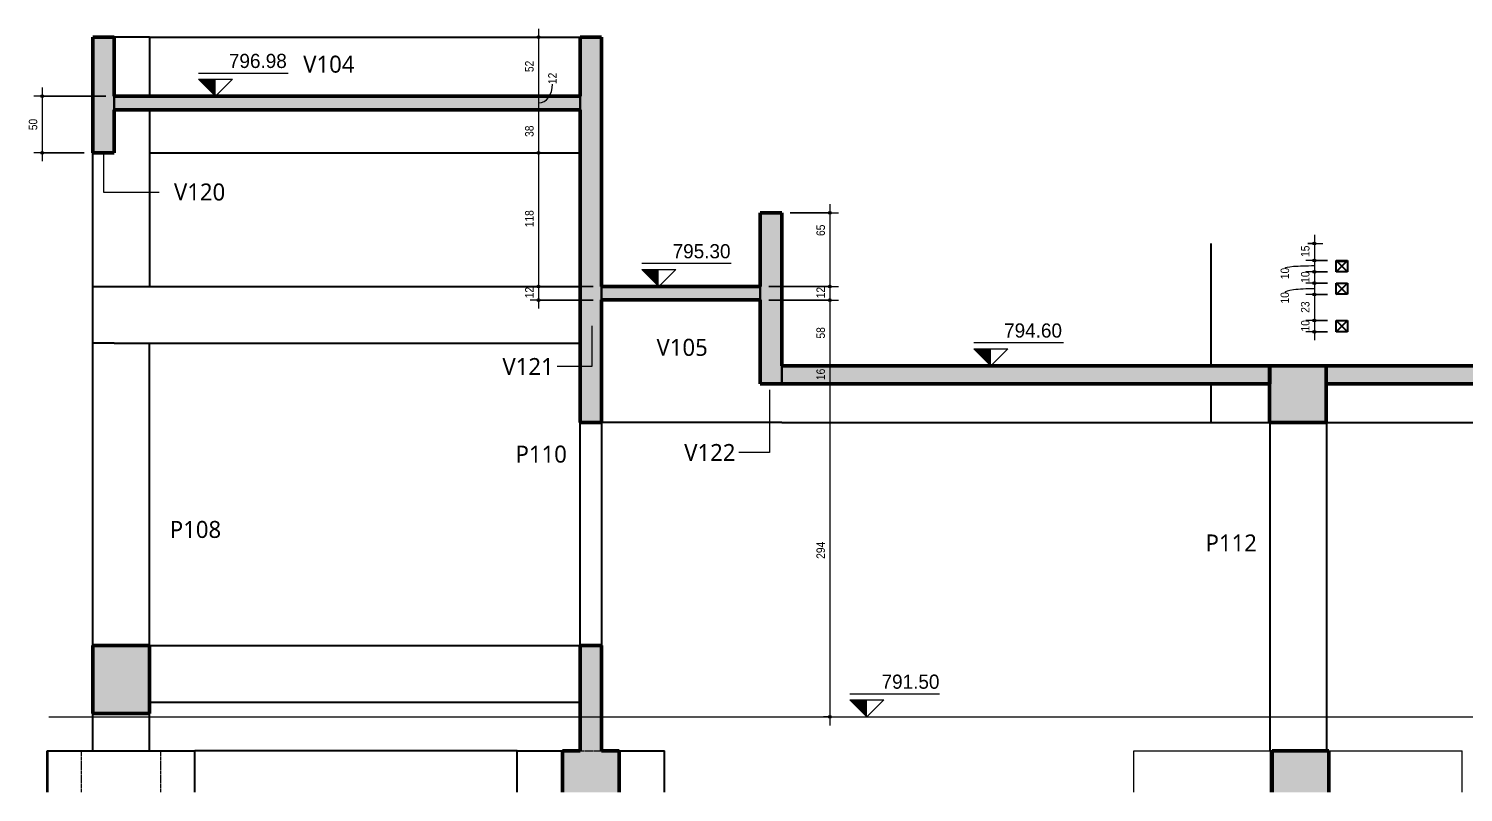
# Model space of a CAD drawing. Extents: x -2131 to 52870, y -3196 to 88043.
# Drawn here: x 8569 to 9836, y 79083 to 79758 of the extents above; entities that cross this region are included whole.
import ezdxf

# ---------------------------------------------------------------- set-up
doc = ezdxf.new("R2010")
doc.units = 0
doc.linetypes.add('Hidden', pattern=[0.714375, 0.47625, -0.238125])
doc.linetypes.add('Traço', pattern=[0.635, 0.3175, -0.3175])
for name, color, linetype, lineweight in [('A-ANNO-DIMS', 7, 'Continuous', 9), ('A-ANNO-DIMS-50', 7, 'Continuous', 9), ('A-DETL-THIN', 7, 'Continuous', 25), ('A-FLOR', 7, 'Continuous', 25), ('A-GENM', 7, 'Continuous', 25), ('G-ANNO-DIMS', 7, 'Continuous', 9), ('S-BEAM', 7, 'Continuous', 25), ('S-BEAM-IDEN', 7, 'Continuous', 9), ('S-COLS', 7, 'Continuous', 25), ('S-COLS-IDEN', 7, 'Continuous', 9), ('S-FNDN', 7, 'Continuous', 25), ('S-FNDN-HDLN', 7, 'Traço', 18)]:
    doc.layers.add(name, color=color, linetype=linetype, lineweight=lineweight)
doc.layers.add('A-DETL', color=7, linetype='Continuous', lineweight=18, true_color=0x00a600)
doc.styles.add('Fira Sans', font='', dxfattribs={"width": 0.9, "height": 7.5})
doc.styles.add('Fira Sans_1', font='', dxfattribs={"height": 12.5})
doc.styles.add('Gadugi', font='gadugi.ttf', dxfattribs={"height": 15})
doc.styles.get('Fira Sans').set_extended_font_data('Fira Sans')
doc.styles.get('Fira Sans_1').set_extended_font_data('Fira Sans')
doc.dimstyles.new('PED_1_5mm_ESQ', dxfattribs={"dimscale": 30.48, "dimtxt": 10.229846, "dimasz": 0.328084, "dimexe": 0.246063, "dimexo": 0.246063, "dimgap": 0.049213, "dimtad": 1, "dimdec": 1, "dimrnd": 0.5, "dimdsep": 46, "dimtxsty": 'Fira Sans', "dimblk1": 'DOTSMALL', "dimblk2": 'DOTSMALL', "dimsah": 1, "dimcen": 0.09, "dimdle": 0.246063, "dimazin": 0, "dimtfac": 1, "dimtdec": 4, "dimtix": 1, "dimtmove": 1, "dimatfit": 3, "dimfxl": 1, "dimtvp": 1, "dimtolj": 1, "dimtzin": 0, "dimarcsym": 2})
doc.dimstyles.new('PED_1_5mm_ESQ_1', dxfattribs={"dimscale": 30.48, "dimtxt": 10.229846, "dimasz": 0.328084, "dimexe": 0.246063, "dimexo": 0.246063, "dimgap": 0.049213, "dimtad": 1, "dimdec": 1, "dimrnd": 0.5, "dimdsep": 46, "dimtxsty": 'Fira Sans', "dimblk1": 'DOTSMALL', "dimblk2": 'DOTSMALL', "dimsah": 1, "dimcen": 0.09, "dimdle": 0.246063, "dimazin": 0, "dimtfac": 1, "dimtdec": 4, "dimtix": 1, "dimtmove": 0, "dimatfit": 3, "dimfxl": 1, "dimtvp": 1, "dimtolj": 1, "dimtzin": 0, "dimarcsym": 2})
doc.dimstyles.new('PED_1_5mm_ESQ_2', dxfattribs={"dimscale": 30.48, "dimtxt": 10.229846, "dimasz": 0.328084, "dimexe": 0.246063, "dimexo": 0.246063, "dimgap": 0.049213, "dimtad": 1, "dimdec": 1, "dimrnd": 0.5, "dimdsep": 46, "dimtxsty": 'Fira Sans', "dimblk1": 'DOTSMALL', "dimblk2": 'DOTSMALL', "dimsah": 1, "dimcen": 0.09, "dimdle": 0.246063, "dimazin": 0, "dimtfac": 1, "dimtdec": 4, "dimtix": 1, "dimtmove": 2, "dimatfit": 3, "dimfxl": 1, "dimtvp": 1, "dimtolj": 1, "dimtzin": 0, "dimarcsym": 2})

# ---------------------------------------------------------------- blocks, each defined once
blk = doc.blocks.new('PED_FURO_RETANGULAR_R04_2020 - 10x10x78-3484638-CT C 001 - CORTE C-C')
at = {"layer": 'A-GENM'}
for p, q in [((-2733.3, 79490), (-2723.3, 79500)), ((-2723.3, 79490), (-2733.3, 79500))]:
    blk.add_line(p, q, dxfattribs=at)
blk = doc.blocks.new('PED_FURO_RETANGULAR_R04_2020 - 10x10x45-3683140-CT C 001 - CORTE C-C')
at = {"layer": 'A-GENM'}
for p, q in [((-3024.7, 79523), (-3034.7, 79533)), ((-3034.7, 79523), (-3024.7, 79533))]:
    blk.add_line(p, q, dxfattribs=at)
blk = doc.blocks.new('PED_FURO_RETANGULAR_R04_2020 - 10x10x325-3487910-CT C 001 - CORTE C-C')
at = {"layer": 'A-GENM'}
for p, q in [((-3024.7, 79543), (-3034.7, 79553)), ((-3034.7, 79543), (-3024.7, 79553))]:
    blk.add_line(p, q, dxfattribs=at)
blk = doc.blocks.new('Elevações de ponto - SIMBOLO DE NÍVEL-CORTE-2219088-CT C 001 - CORTE C-C')
at = {"layer": 'G-ANNO-DIMS'}
blk.add_hatch(color=256, dxfattribs=at).paths.add_polyline_path([(-4024.2, 79713), (-4024.2, 79698), (-4039.2, 79713)], flags=0)
for p, q in [((-3960.1, 79718.1), (-4039.2, 79718.1)), ((-4024.2, 79698), (-4039.2, 79713)), ((-4039.2, 79713), (-4009.2, 79713)), ((-4009.2, 79713), (-4024.2, 79698))]:
    blk.add_line(p, q, dxfattribs=at)
blk = doc.blocks.new('DIMBLOCK22-CT C 001 - CORTE C-C')
at = {"layer": 'A-ANNO-DIMS-50', "transparency": 16777216}
h = blk.add_hatch(color=256, dxfattribs=at)
edge = h.paths.add_edge_path(flags=0)
edge.add_arc((8581.2, 79698), 1.25, 0, 360)
h = blk.add_hatch(color=256, dxfattribs=at)
edge = h.paths.add_edge_path(flags=0)
edge.add_arc((8581.2, 79648), 1.25, 0, 360)
for p, q in [((8581.2, 79705.5), (8581.2, 79640.5)), ((8637.3, 79698), (8573.7, 79698)), ((8581.2, 79698), (8637.3, 79698)), ((8618.3, 79648), (8573.7, 79648)), ((8581.2, 79648), (8618.3, 79648))]:
    blk.add_line(p, q, dxfattribs=at)
for centre in [(8581.2, 79698), (8581.2, 79648)]:
    blk.add_circle(centre, 1.25, dxfattribs=at)
at = {"layer": 'A-ANNO-DIMS-50', "color": 0, "transparency": 16777216, "insert": (8569.3, 79667.9), "char_height": 7.5, "width": 12.276, "attachment_point": 1, "rotation": 90, "line_spacing_factor": 1.049215, "style": 'Fira Sans'}
blk.add_mtext('50', dxfattribs=at)
blk = doc.blocks.new('_DotSmall')
at = {"color": 0, "linetype": 'ByBlock', "const_width": 0.5}
blk.add_lwpolyline([(-0.0625, 0, 1), (0.0625, 0, 1)], format="xyb", close=True, dxfattribs=at)
blk = doc.blocks.new('DIMBLOCK23-CT C 001 - CORTE C-C')
at = {"layer": 'A-ANNO-DIMS-50', "transparency": 16777216}
h = blk.add_hatch(color=256, dxfattribs=at)
edge = h.paths.add_edge_path(flags=0)
edge.add_arc((9019.5, 79750), 1.25, 0, 360)
h = blk.add_hatch(color=256, dxfattribs=at)
edge = h.paths.add_edge_path(flags=0)
edge.add_arc((9019.5, 79698), 1.25, 0, 360)
for p, q in [((9019.5, 79757.5), (9019.5, 79698)), ((9013.7, 79750), (9027, 79750)), ((9019.5, 79750), (9013.7, 79750)), ((9013.7, 79698), (9027, 79698)), ((9019.5, 79698), (9013.7, 79698))]:
    blk.add_line(p, q, dxfattribs=at)
for centre in [(9019.5, 79750), (9019.5, 79698)]:
    blk.add_circle(centre, 1.25, dxfattribs=at)
at = {"layer": 'A-ANNO-DIMS-50', "color": 0, "transparency": 16777216, "insert": (9007.6, 79719.2), "char_height": 7.5, "width": 11.489, "attachment_point": 1, "rotation": 90, "line_spacing_factor": 1.049215, "style": 'Fira Sans'}
blk.add_mtext('52', dxfattribs=at)
blk = doc.blocks.new('DIMBLOCK24-CT C 001 - CORTE C-C')
at = {"layer": 'A-ANNO-DIMS-50', "transparency": 16777216}
h = blk.add_hatch(color=256, dxfattribs=at)
edge = h.paths.add_edge_path(flags=0)
edge.add_arc((9019.5, 79698), 1.25, 0, 360)
h = blk.add_hatch(color=256, dxfattribs=at)
edge = h.paths.add_edge_path(flags=0)
edge.add_arc((9019.5, 79686), 1.25, 0, 360)
for p, q in [((9013.7, 79698), (9027, 79698)), ((9019.5, 79698), (9013.7, 79698)), ((9019.5, 79698), (9019.5, 79686)), ((9013.7, 79686), (9027, 79686)), ((9019.5, 79686), (9013.7, 79686))]:
    blk.add_line(p, q, dxfattribs=at)
for centre in [(9019.5, 79698), (9019.5, 79686)]:
    blk.add_circle(centre, 1.25, dxfattribs=at)
blk.add_ellipse((9019.5, 79708.6), major_axis=(0, 16.6), ratio=0.748063, start_param=3.141593, end_param=4.712389, dxfattribs=at)
at = {"layer": 'A-ANNO-DIMS-50', "color": 0, "transparency": 16777216, "insert": (9028, 79708.6), "char_height": 7.5, "width": 10.702, "attachment_point": 1, "rotation": 90, "line_spacing_factor": 1.049215, "style": 'Fira Sans'}
blk.add_mtext('12', dxfattribs=at)
blk = doc.blocks.new('DIMBLOCK25-CT C 001 - CORTE C-C')
at = {"layer": 'A-ANNO-DIMS-50', "transparency": 16777216}
h = blk.add_hatch(color=256, dxfattribs=at)
edge = h.paths.add_edge_path(flags=0)
edge.add_arc((9019.5, 79686), 1.25, 0, 360)
h = blk.add_hatch(color=256, dxfattribs=at)
edge = h.paths.add_edge_path(flags=0)
edge.add_arc((9019.5, 79648), 1.25, 0, 360)
for p, q in [((9013.7, 79686), (9027, 79686)), ((9019.5, 79686), (9013.7, 79686)), ((9019.5, 79686), (9019.5, 79648)), ((9013.7, 79648), (9027, 79648)), ((9019.5, 79648), (9013.7, 79648))]:
    blk.add_line(p, q, dxfattribs=at)
for centre in [(9019.5, 79686), (9019.5, 79648)]:
    blk.add_circle(centre, 1.25, dxfattribs=at)
at = {"layer": 'A-ANNO-DIMS-50', "color": 0, "transparency": 16777216, "insert": (9007.6, 79662), "char_height": 7.5, "width": 12.118, "attachment_point": 1, "rotation": 90, "line_spacing_factor": 1.049215, "style": 'Fira Sans'}
blk.add_mtext('38', dxfattribs=at)
blk = doc.blocks.new('DIMBLOCK26-CT C 001 - CORTE C-C')
at = {"layer": 'A-ANNO-DIMS-50', "transparency": 16777216}
h = blk.add_hatch(color=256, dxfattribs=at)
edge = h.paths.add_edge_path(flags=0)
edge.add_arc((9019.5, 79648), 1.25, 0, 360)
h = blk.add_hatch(color=256, dxfattribs=at)
edge = h.paths.add_edge_path(flags=0)
edge.add_arc((9019.5, 79530), 1.25, 0, 360)
for p, q in [((9013.7, 79648), (9027, 79648)), ((9019.5, 79648), (9013.7, 79648)), ((9019.5, 79648), (9019.5, 79530)), ((9067.6, 79530), (9012, 79530)), ((9019.5, 79530), (9067.6, 79530))]:
    blk.add_line(p, q, dxfattribs=at)
for centre in [(9019.5, 79648), (9019.5, 79530)]:
    blk.add_circle(centre, 1.25, dxfattribs=at)
at = {"layer": 'A-ANNO-DIMS-50', "color": 0, "transparency": 16777216, "insert": (9007.6, 79582.2), "char_height": 7.5, "width": 16.368, "attachment_point": 1, "rotation": 90, "line_spacing_factor": 1.049215, "style": 'Fira Sans'}
blk.add_mtext('118', dxfattribs=at)
blk = doc.blocks.new('DIMBLOCK27-CT C 001 - CORTE C-C')
at = {"layer": 'A-ANNO-DIMS-50', "transparency": 16777216}
h = blk.add_hatch(color=256, dxfattribs=at)
edge = h.paths.add_edge_path(flags=0)
edge.add_arc((9019.5, 79530), 1.25, 0, 360)
h = blk.add_hatch(color=256, dxfattribs=at)
edge = h.paths.add_edge_path(flags=0)
edge.add_arc((9019.5, 79518), 1.25, 0, 360)
for p, q in [((9067.6, 79530), (9012, 79530)), ((9019.5, 79530), (9019.5, 79510.5)), ((9019.5, 79530), (9067.6, 79530)), ((9067.6, 79518), (9012, 79518)), ((9019.5, 79518), (9067.6, 79518))]:
    blk.add_line(p, q, dxfattribs=at)
for centre in [(9019.5, 79530), (9019.5, 79518)]:
    blk.add_circle(centre, 1.25, dxfattribs=at)
at = {"layer": 'A-ANNO-DIMS-50', "color": 0, "transparency": 16777216, "insert": (9007.6, 79519.5), "char_height": 7.5, "width": 10.702, "attachment_point": 1, "rotation": 90, "line_spacing_factor": 1.049215, "style": 'Fira Sans'}
blk.add_mtext('12', dxfattribs=at)
blk = doc.blocks.new('DIMBLOCK28-CT C 001 - CORTE C-C')
at = {"layer": 'A-ANNO-DIMS-50', "transparency": 16777216}
h = blk.add_hatch(color=256, dxfattribs=at)
edge = h.paths.add_edge_path(flags=0)
edge.add_arc((9276.8, 79595), 1.25, 0, 360)
h = blk.add_hatch(color=256, dxfattribs=at)
edge = h.paths.add_edge_path(flags=0)
edge.add_arc((9276.8, 79530), 1.25, 0, 360)
for p, q in [((9276.8, 79602.5), (9276.8, 79530)), ((9241.8, 79595), (9284.3, 79595)), ((9276.8, 79595), (9241.8, 79595)), ((9222.8, 79530), (9284.3, 79530)), ((9276.8, 79530), (9222.8, 79530))]:
    blk.add_line(p, q, dxfattribs=at)
for centre in [(9276.8, 79595), (9276.8, 79530)]:
    blk.add_circle(centre, 1.25, dxfattribs=at)
at = {"layer": 'A-ANNO-DIMS-50', "color": 0, "transparency": 16777216, "insert": (9264.9, 79574.5), "char_height": 7.5, "width": 11.961, "attachment_point": 1, "rotation": 90, "line_spacing_factor": 1.049215, "style": 'Fira Sans'}
blk.add_mtext('65', dxfattribs=at)
blk = doc.blocks.new('DIMBLOCK29-CT C 001 - CORTE C-C')
at = {"layer": 'A-ANNO-DIMS-50', "transparency": 16777216}
h = blk.add_hatch(color=256, dxfattribs=at)
edge = h.paths.add_edge_path(flags=0)
edge.add_arc((9276.8, 79530), 1.25, 0, 360)
h = blk.add_hatch(color=256, dxfattribs=at)
edge = h.paths.add_edge_path(flags=0)
edge.add_arc((9276.8, 79518), 1.25, 0, 360)
for p, q in [((9222.8, 79530), (9284.3, 79530)), ((9276.8, 79530), (9222.8, 79530)), ((9276.8, 79530), (9276.8, 79518)), ((9222.8, 79518), (9284.3, 79518)), ((9276.8, 79518), (9222.8, 79518))]:
    blk.add_line(p, q, dxfattribs=at)
for centre in [(9276.8, 79530), (9276.8, 79518)]:
    blk.add_circle(centre, 1.25, dxfattribs=at)
at = {"layer": 'A-ANNO-DIMS-50', "color": 0, "transparency": 16777216, "insert": (9264.9, 79519.5), "char_height": 7.5, "width": 10.702, "attachment_point": 1, "rotation": 90, "line_spacing_factor": 1.049215, "style": 'Fira Sans'}
blk.add_mtext('12', dxfattribs=at)
blk = doc.blocks.new('DIMBLOCK30-CT C 001 - CORTE C-C')
at = {"layer": 'A-ANNO-DIMS-50', "transparency": 16777216}
h = blk.add_hatch(color=256, dxfattribs=at)
edge = h.paths.add_edge_path(flags=0)
edge.add_arc((9276.8, 79518), 1.25, 0, 360)
h = blk.add_hatch(color=256, dxfattribs=at)
edge = h.paths.add_edge_path(flags=0)
edge.add_arc((9276.8, 79460), 1.25, 0, 360)
for p, q in [((9222.8, 79518), (9284.3, 79518)), ((9276.8, 79518), (9222.8, 79518)), ((9276.8, 79518), (9276.8, 79460)), ((9271.1, 79460), (9284.3, 79460)), ((9276.8, 79460), (9271.1, 79460))]:
    blk.add_line(p, q, dxfattribs=at)
for centre in [(9276.8, 79518), (9276.8, 79460)]:
    blk.add_circle(centre, 1.25, dxfattribs=at)
at = {"layer": 'A-ANNO-DIMS-50', "color": 0, "transparency": 16777216, "insert": (9264.9, 79484), "char_height": 7.5, "width": 12.118, "attachment_point": 1, "rotation": 90, "line_spacing_factor": 1.049215, "style": 'Fira Sans'}
blk.add_mtext('58', dxfattribs=at)
blk = doc.blocks.new('DIMBLOCK31-CT C 001 - CORTE C-C')
at = {"layer": 'A-ANNO-DIMS-50', "transparency": 16777216}
h = blk.add_hatch(color=256, dxfattribs=at)
edge = h.paths.add_edge_path(flags=0)
edge.add_arc((9276.8, 79460), 1.25, 0, 360)
h = blk.add_hatch(color=256, dxfattribs=at)
edge = h.paths.add_edge_path(flags=0)
edge.add_arc((9276.8, 79444), 1.25, 0, 360)
for p, q in [((9271.1, 79460), (9284.3, 79460)), ((9276.8, 79460), (9271.1, 79460)), ((9276.8, 79460), (9276.8, 79444)), ((9271.1, 79444), (9284.3, 79444)), ((9276.8, 79444), (9271.1, 79444))]:
    blk.add_line(p, q, dxfattribs=at)
for centre in [(9276.8, 79460), (9276.8, 79444)]:
    blk.add_circle(centre, 1.25, dxfattribs=at)
at = {"layer": 'A-ANNO-DIMS-50', "color": 0, "transparency": 16777216, "insert": (9264.9, 79447.3), "char_height": 7.5, "width": 11.174, "attachment_point": 1, "rotation": 90, "line_spacing_factor": 1.049215, "style": 'Fira Sans'}
blk.add_mtext('16', dxfattribs=at)
blk = doc.blocks.new('DIMBLOCK32-CT C 001 - CORTE C-C')
at = {"layer": 'A-ANNO-DIMS-50', "transparency": 16777216}
h = blk.add_hatch(color=256, dxfattribs=at)
edge = h.paths.add_edge_path(flags=0)
edge.add_arc((9276.8, 79444), 1.25, 0, 360)
h = blk.add_hatch(color=256, dxfattribs=at)
edge = h.paths.add_edge_path(flags=0)
edge.add_arc((9276.8, 79150), 1.25, 0, 360)
for p, q in [((9271.1, 79444), (9284.3, 79444)), ((9276.8, 79444), (9271.1, 79444)), ((9276.8, 79444), (9276.8, 79142.5)), ((9271.1, 79150), (9284.3, 79150)), ((9276.8, 79150), (9271.1, 79150))]:
    blk.add_line(p, q, dxfattribs=at)
for centre in [(9276.8, 79444), (9276.8, 79150)]:
    blk.add_circle(centre, 1.25, dxfattribs=at)
at = {"layer": 'A-ANNO-DIMS-50', "color": 0, "transparency": 16777216, "insert": (9264.9, 79289.5), "char_height": 7.5, "width": 17.942, "attachment_point": 1, "rotation": 90, "line_spacing_factor": 1.049215, "style": 'Fira Sans'}
blk.add_mtext('294', dxfattribs=at)
blk = doc.blocks.new('DIMBLOCK49-CT C 001 - CORTE C-C')
at = {"layer": 'A-ANNO-DIMS-50', "transparency": 16777216}
h = blk.add_hatch(color=256, dxfattribs=at)
edge = h.paths.add_edge_path(flags=0)
edge.add_arc((9704.6, 79568), 1.25, 0, 360)
h = blk.add_hatch(color=256, dxfattribs=at)
edge = h.paths.add_edge_path(flags=0)
edge.add_arc((9704.6, 79553), 1.25, 0, 360)
for p, q in [((9698.9, 79568), (9712.1, 79568)), ((9704.6, 79568), (9698.9, 79568)), ((9704.6, 79575.5), (9704.6, 79553)), ((9716.3, 79553), (9697.1, 79553)), ((9704.6, 79553), (9716.3, 79553))]:
    blk.add_line(p, q, dxfattribs=at)
for centre in [(9704.6, 79568), (9704.6, 79553)]:
    blk.add_circle(centre, 1.25, dxfattribs=at)
at = {"layer": 'A-ANNO-DIMS-50', "color": 0, "transparency": 16777216, "insert": (9692.8, 79556), "char_height": 7.5, "width": 10.859, "attachment_point": 1, "rotation": 90, "line_spacing_factor": 1.049215, "style": 'Fira Sans'}
blk.add_mtext('15', dxfattribs=at)
blk = doc.blocks.new('DIMBLOCK50-CT C 001 - CORTE C-C')
at = {"layer": 'A-ANNO-DIMS-50', "transparency": 16777216}
h = blk.add_hatch(color=256, dxfattribs=at)
edge = h.paths.add_edge_path(flags=0)
edge.add_arc((9704.6, 79553), 1.25, 0, 360)
h = blk.add_hatch(color=256, dxfattribs=at)
edge = h.paths.add_edge_path(flags=0)
edge.add_arc((9704.6, 79543), 1.25, 0, 360)
for p, q in [((9716.3, 79553), (9697.1, 79553)), ((9704.6, 79553), (9704.6, 79543)), ((9704.6, 79553), (9716.3, 79553)), ((9716.3, 79543), (9697.1, 79543)), ((9704.6, 79543), (9716.3, 79543))]:
    blk.add_line(p, q, dxfattribs=at)
for centre in [(9704.6, 79553), (9704.6, 79543)]:
    blk.add_circle(centre, 1.25, dxfattribs=at)
blk.add_ellipse((9704.6, 79546), major_axis=(26, 0), ratio=0.078159, start_param=1.570796, end_param=3.141593, dxfattribs=at)
at = {"layer": 'A-ANNO-DIMS-50', "color": 0, "transparency": 16777216, "insert": (9674.8, 79536.4), "char_height": 7.5, "width": 11.489, "attachment_point": 1, "rotation": 90, "line_spacing_factor": 1.049215, "style": 'Fira Sans'}
blk.add_mtext('10', dxfattribs=at)
blk = doc.blocks.new('DIMBLOCK51-CT C 001 - CORTE C-C')
at = {"layer": 'A-ANNO-DIMS-50', "transparency": 16777216}
h = blk.add_hatch(color=256, dxfattribs=at)
edge = h.paths.add_edge_path(flags=0)
edge.add_arc((9704.6, 79543), 1.25, 0, 360)
h = blk.add_hatch(color=256, dxfattribs=at)
edge = h.paths.add_edge_path(flags=0)
edge.add_arc((9704.6, 79533), 1.25, 0, 360)
for p, q in [((9716.3, 79543), (9697.1, 79543)), ((9704.6, 79543), (9704.6, 79533)), ((9704.6, 79543), (9716.3, 79543)), ((9716.3, 79533), (9697.1, 79533)), ((9704.6, 79533), (9716.3, 79533))]:
    blk.add_line(p, q, dxfattribs=at)
for centre in [(9704.6, 79543), (9704.6, 79533)]:
    blk.add_circle(centre, 1.25, dxfattribs=at)
at = {"layer": 'A-ANNO-DIMS-50', "color": 0, "transparency": 16777216, "insert": (9692.8, 79533.2), "char_height": 7.5, "width": 11.489, "attachment_point": 1, "rotation": 90, "line_spacing_factor": 1.049215, "style": 'Fira Sans'}
blk.add_mtext('10', dxfattribs=at)
blk = doc.blocks.new('DIMBLOCK52-CT C 001 - CORTE C-C')
at = {"layer": 'A-ANNO-DIMS-50', "transparency": 16777216}
h = blk.add_hatch(color=256, dxfattribs=at)
edge = h.paths.add_edge_path(flags=0)
edge.add_arc((9704.6, 79533), 1.25, 0, 360)
h = blk.add_hatch(color=256, dxfattribs=at)
edge = h.paths.add_edge_path(flags=0)
edge.add_arc((9704.6, 79523), 1.25, 0, 360)
for p, q in [((9716.3, 79533), (9697.1, 79533)), ((9704.6, 79533), (9704.6, 79523)), ((9704.6, 79533), (9716.3, 79533)), ((9716.3, 79523), (9697.1, 79523)), ((9704.6, 79523), (9716.3, 79523))]:
    blk.add_line(p, q, dxfattribs=at)
for centre in [(9704.6, 79533), (9704.6, 79523)]:
    blk.add_circle(centre, 1.25, dxfattribs=at)
blk.add_ellipse((9704.6, 79524.4), major_axis=(26, 0), ratio=0.137406, start_param=1.570796, end_param=3.141593, dxfattribs=at)
at = {"layer": 'A-ANNO-DIMS-50', "color": 0, "transparency": 16777216, "insert": (9674.8, 79514.9), "char_height": 7.5, "width": 11.489, "attachment_point": 1, "rotation": 90, "line_spacing_factor": 1.049215, "style": 'Fira Sans'}
blk.add_mtext('10', dxfattribs=at)
blk = doc.blocks.new('DIMBLOCK53-CT C 001 - CORTE C-C')
at = {"layer": 'A-ANNO-DIMS-50', "transparency": 16777216}
h = blk.add_hatch(color=256, dxfattribs=at)
edge = h.paths.add_edge_path(flags=0)
edge.add_arc((9704.6, 79523), 1.25, 0, 360)
h = blk.add_hatch(color=256, dxfattribs=at)
edge = h.paths.add_edge_path(flags=0)
edge.add_arc((9704.6, 79500), 1.25, 0, 360)
for p, q in [((9716.3, 79523), (9697.1, 79523)), ((9704.6, 79523), (9704.6, 79500)), ((9704.6, 79523), (9716.3, 79523)), ((9716.3, 79500), (9697.1, 79500)), ((9704.6, 79500), (9716.3, 79500))]:
    blk.add_line(p, q, dxfattribs=at)
for centre in [(9704.6, 79523), (9704.6, 79500)]:
    blk.add_circle(centre, 1.25, dxfattribs=at)
at = {"layer": 'A-ANNO-DIMS-50', "color": 0, "transparency": 16777216, "insert": (9692.8, 79506.7), "char_height": 7.5, "width": 11.489, "attachment_point": 1, "rotation": 90, "line_spacing_factor": 1.049215, "style": 'Fira Sans'}
blk.add_mtext('23', dxfattribs=at)
blk = doc.blocks.new('DIMBLOCK54-CT C 001 - CORTE C-C')
at = {"layer": 'A-ANNO-DIMS-50', "transparency": 16777216}
h = blk.add_hatch(color=256, dxfattribs=at)
edge = h.paths.add_edge_path(flags=0)
edge.add_arc((9704.6, 79500), 1.25, 0, 360)
h = blk.add_hatch(color=256, dxfattribs=at)
edge = h.paths.add_edge_path(flags=0)
edge.add_arc((9704.6, 79490), 1.25, 0, 360)
for p, q in [((9716.3, 79500), (9697.1, 79500)), ((9704.6, 79500), (9704.6, 79482.5)), ((9704.6, 79500), (9716.3, 79500)), ((9716.3, 79490), (9697.1, 79490)), ((9704.6, 79490), (9716.3, 79490))]:
    blk.add_line(p, q, dxfattribs=at)
for centre in [(9704.6, 79500), (9704.6, 79490)]:
    blk.add_circle(centre, 1.25, dxfattribs=at)
at = {"layer": 'A-ANNO-DIMS-50', "color": 0, "transparency": 16777216, "insert": (9692.8, 79490.2), "char_height": 7.5, "width": 11.489, "attachment_point": 1, "rotation": 90, "line_spacing_factor": 1.049215, "style": 'Fira Sans'}
blk.add_mtext('10', dxfattribs=at)

msp = doc.modelspace()

# ---------------------------------------------------------------- hatches: boundary and pattern name
at = {"layer": 'A-FLOR', "true_color": 0xa6a6a6}
for points in [[(8839.415, 79686.004), (9056.113, 79686.004), (9056.113, 79698.004), (8644.809, 79698.004), (8644.809, 79686.004), (8689.419, 79686.004)], [(9075.113, 79518.004), (9215.297, 79518.004), (9215.249, 79530.004), (9075.113, 79530.004)], [(9665.255, 79444.004), (9665.255, 79460.004), (9234.297, 79460.004), (9234.297, 79444.004), (9664.496, 79444.004)], [(10074.217, 79444.004), (10103.297, 79444.004), (10103.297, 79460.004), (9715.141, 79460.004), (9715.141, 79444.004), (10069.967, 79444.004)]]:
    msp.add_hatch(color=253, dxfattribs=at).paths.add_polyline_path(points, flags=0)
at = {"layer": 'S-BEAM', "true_color": 0xa6a6a6}
for points in [[(8644.809, 79648.004), (8644.809, 79750.004), (8625.809, 79750.004), (8625.809, 79648.004), (8631.464, 79648.004)], [(9075.113, 79410.004), (9075.113, 79750.004), (9056.113, 79750.004), (9056.113, 79410.004), (9075.012, 79410.004)], [(9234.247, 79444.004), (9234.297, 79444.004), (9234.247, 79595.004), (9215.297, 79595.004), (9215.297, 79444.004)], [(9715.141, 79410.004), (9715.141, 79460.004), (9665.255, 79460.004), (9665.255, 79444.004), (9665.141, 79444.004), (9665.141, 79410.004)], [(8625.809, 79153.001), (8675.809, 79153.001), (8675.809, 79213.001), (8625.809, 79213.001)], [(9075.113, 79120.001), (9075.113, 79213.001), (9056.113, 79213.001), (9056.113, 79120.001)], [(9056.113, 79083.399), (9090.613, 79083.399), (9090.613, 79120.001), (9040.613, 79120.001), (9040.613, 79083.399), (9054.067, 79083.399)], [(9717.462, 79083.399), (9717.462, 79120.001), (9667.46, 79120.001), (9667.46, 79083.399)]]:
    msp.add_hatch(color=253, dxfattribs=at).paths.add_polyline_path(points, flags=0)

# ---------------------------------------------------------------- linework, layer by layer
at = {"layer": 'A-DETL', "color": 7, "linetype": 'Hidden'}
msp.add_line((8587.045, 79150), (10887.045, 79150), dxfattribs=at)
at = {"layer": 'A-DETL-THIN'}
msp.add_line((9234.247, 79410.004), (9075.113, 79410.004), dxfattribs=at)
at = {"layer": 'A-FLOR', "lineweight": 50}
for p, q in [((9056.113, 79698.004), (8644.809, 79698.004)), ((8644.809, 79686.004), (9056.113, 79686.004)), ((9215.297, 79530.004), (9075.113, 79530.004)), ((9075.113, 79518.004), (9215.297, 79518.004)), ((9665.255, 79460.004), (9234.297, 79460.004)), ((9665.255, 79444.004), (9665.255, 79460.004)), ((10103.297, 79460.004), (9715.141, 79460.004)), ((9715.141, 79460.004), (9715.141, 79444.004)), ((9234.297, 79444.004), (9665.255, 79444.004)), ((9715.141, 79444.004), (10103.297, 79444.004))]:
    msp.add_line(p, q, dxfattribs=at)
at = {"layer": 'A-FLOR'}
for p, q in [((8644.809, 79698.004), (8644.809, 79686.004)), ((9056.113, 79686.004), (9056.113, 79698.004)), ((9724.758, 79552.004), (9723.765, 79552.004)), ((9732.758, 79552.004), (9724.772, 79552.004)), ((9733.765, 79552.004), (9732.772, 79552.004)), ((9075.113, 79530.004), (9075.113, 79518.004)), ((9215.297, 79518.004), (9215.297, 79530.004)), ((9234.297, 79460.004), (9234.297, 79444.004))]:
    msp.add_line(p, q, dxfattribs=at)
at = {"layer": 'S-BEAM', "lineweight": 50}
for p, q in [((8644.809, 79750.004), (8625.809, 79750.004)), ((8625.809, 79750.004), (8625.809, 79648.004)), ((8644.809, 79698.004), (8644.809, 79750.004)), ((9075.113, 79750.004), (9056.113, 79750.004)), ((9056.113, 79750.004), (9056.113, 79698.004)), ((9075.113, 79530.004), (9075.113, 79750.004)), ((8644.809, 79648.004), (8644.809, 79686.004)), ((9056.113, 79686.004), (9056.113, 79410.004)), ((8625.809, 79648.004), (8644.809, 79648.004)), ((9234.297, 79595.004), (9215.297, 79595.004)), ((9215.297, 79595.004), (9215.297, 79530.004)), ((9234.297, 79460.004), (9234.297, 79595.004)), ((9075.113, 79410.004), (9075.113, 79518.004)), ((9215.297, 79518.004), (9215.297, 79444.004)), ((9715.141, 79460.004), (9665.141, 79460.004)), ((9665.141, 79460.004), (9665.141, 79410.004)), ((9715.141, 79410.004), (9715.141, 79460.004)), ((9215.297, 79444.004), (9234.297, 79444.004)), ((9056.113, 79410.004), (9075.113, 79410.004)), ((9665.141, 79410.004), (9715.141, 79410.004)), ((8675.809, 79213.001), (8625.809, 79213.001)), ((8625.809, 79213.001), (8625.809, 79153.001)), ((8675.809, 79153.001), (8675.809, 79213.001)), ((9075.113, 79213.001), (9056.113, 79213.001)), ((9056.113, 79213.001), (9056.113, 79120.001)), ((9075.113, 79120.001), (9075.113, 79213.001)), ((8625.809, 79153.001), (8675.809, 79153.001)), ((9056.113, 79120.001), (9040.613, 79120.001)), ((9040.613, 79120.001), (9040.613, 79083.399)), ((9090.613, 79120.001), (9075.113, 79120.001)), ((9090.613, 79083.399), (9090.613, 79120.001)), ((9717.462, 79120.001), (9667.46, 79120.001)), ((9667.46, 79120.001), (9667.46, 79083.399)), ((9717.462, 79083.399), (9717.462, 79120.001))]:
    msp.add_line(p, q, dxfattribs=at)
at = {"layer": 'S-BEAM'}
for p, q in [((8675.809, 79750.004), (9056.113, 79750.004)), ((8675.809, 79750.004), (8675.809, 79698.004)), ((8644.809, 79686.004), (8644.809, 79698.004)), ((9056.113, 79698.004), (9056.113, 79686.004)), ((8675.809, 79648.004), (9056.113, 79648.004)), ((9613.297, 79568.004), (9613.297, 79460.004)), ((9723.765, 79553.004), (9733.765, 79553.004)), ((9723.765, 79543.004), (9723.765, 79553.004)), ((9733.765, 79553.004), (9733.765, 79543.004)), ((9733.765, 79543.004), (9723.765, 79543.004)), ((8625.809, 79530.004), (8644.809, 79530.004)), ((8625.809, 79480.004), (8625.809, 79530.004)), ((8644.809, 79530.004), (9056.113, 79530.004)), ((9075.113, 79518.004), (9075.113, 79530.004)), ((9215.297, 79530.004), (9215.297, 79518.004)), ((9723.765, 79533.004), (9733.765, 79533.004)), ((9723.765, 79523.004), (9723.765, 79533.004)), ((9733.765, 79533.004), (9733.765, 79523.004)), ((9733.765, 79523.004), (9723.765, 79523.004)), ((9723.765, 79500.004), (9733.765, 79500.004)), ((9723.765, 79490.004), (9723.765, 79500.004)), ((9733.765, 79500.004), (9733.765, 79490.004)), ((9733.765, 79490.004), (9723.765, 79490.004)), ((8644.809, 79480.004), (8625.809, 79480.004)), ((8644.809, 79480.004), (9056.113, 79480.004)), ((9234.297, 79444.004), (9234.297, 79460.004)), ((9613.247, 79444.004), (9613.247, 79410.004)), ((9613.297, 79444.004), (9613.297, 79410.004)), ((9234.247, 79410.004), (9613.247, 79410.004)), ((9613.297, 79410.004), (9665.141, 79410.004)), ((9715.141, 79410.004), (9715.142, 79410.004)), ((9715.141, 79410.004), (10103.1, 79410.004)), ((8675.809, 79213.001), (9056.113, 79213.001)), ((8675.809, 79163.001), (9056.113, 79163.001)), ((9000.613, 79120.001), (8716.019, 79120.001)), ((9665.877, 79120.001), (9667.46, 79120.001)), ((9665.877, 79120.001), (9665.877, 79083.399))]:
    msp.add_line(p, q, dxfattribs=at)
at = {"layer": 'S-BEAM-IDEN'}
for p, q in [((8635.309, 79648.004), (8635.309, 79613.322)), ((8635.309, 79613.322), (8684.536, 79613.322)), ((9066.553, 79495.104), (9066.553, 79459.214)), ((9066.553, 79459.214), (9035.921, 79459.214)), ((9223.534, 79438.614), (9223.534, 79383.322)), ((9223.534, 79383.322), (9196.426, 79383.322))]:
    msp.add_line(p, q, dxfattribs=at)
at = {"layer": 'S-COLS'}
for p, q in [((8675.809, 79750.004), (8644.809, 79750.004)), ((8675.809, 79750.004), (8675.809, 79698.004)), ((8675.809, 79686.004), (8675.809, 79530.004)), ((8625.809, 79530.004), (8625.809, 79648.004)), ((8625.809, 79213.001), (8625.809, 79480.004)), ((8675.809, 79213.001), (8675.809, 79480.004)), ((9715.407, 79444.004), (9715.407, 79120.001)), ((9056.113, 79213.001), (9056.113, 79410.004)), ((9075.113, 79410.004), (9075.113, 79213.001)), ((9665.407, 79410.004), (9665.407, 79120.001)), ((8625.809, 79120.001), (8625.809, 79153.001)), ((8675.809, 79120.001), (8675.809, 79153.001))]:
    msp.add_line(p, q, dxfattribs=at)
at = {"layer": 'S-FNDN'}
for p, q in [((8585.599, 79120.001), (8586.02, 79120.001)), ((8585.599, 79083.399), (8585.599, 79120.001)), ((8586.02, 79120.001), (8716.019, 79120.001)), ((8586.02, 79083.399), (8586.02, 79120.001)), ((8716.019, 79083.399), (8716.019, 79120.001)), ((9000.613, 79120.001), (9040.613, 79120.001)), ((9000.613, 79083.399), (9000.613, 79120.001)), ((9090.613, 79120.001), (9130.613, 79120.001)), ((9130.613, 79083.399), (9130.613, 79120.001))]:
    msp.add_line(p, q, dxfattribs=at)
at = {"layer": 'S-FNDN', "lineweight": 18}
for p, q in [((9545.094, 79120.001), (9545.222, 79120.001)), ((9545.094, 79083.399), (9545.094, 79120.001)), ((9545.222, 79120.001), (9665.877, 79120.001)), ((9545.222, 79083.399), (9545.222, 79120.001)), ((9717.462, 79120.001), (9835.222, 79120.001)), ((9835.222, 79083.399), (9835.222, 79120.001))]:
    msp.add_line(p, q, dxfattribs=at)
at = {"layer": 'S-FNDN-HDLN'}
for p, q in [((8615.809, 79083.399), (8615.809, 79120.001)), ((8685.809, 79083.399), (8685.809, 79120.001)), ((9056.118, 79120.001), (9075.108, 79120.001))]:
    msp.add_line(p, q, dxfattribs=at)

# ---------------------------------------------------------------- block references
at = {"layer": 'A-GENM'}
for name, p in [('PED_FURO_RETANGULAR_R04_2020 - 10x10x325-3487910-CT C 001 - CORTE C-C', (12758.44, 0)), ('PED_FURO_RETANGULAR_R04_2020 - 10x10x45-3683140-CT C 001 - CORTE C-C', (12758.44, 0)), ('PED_FURO_RETANGULAR_R04_2020 - 10x10x78-3484638-CT C 001 - CORTE C-C', (12457.064, 0))]:
    msp.add_blockref(name, p, dxfattribs=at)
at = {"layer": 'G-ANNO-DIMS'}
for p in [(12758.44, 0), (13149.793, -168), (13443.186, -238), (13333.693, -548.004)]:
    msp.add_blockref('Elevações de ponto - SIMBOLO DE NÍVEL-CORTE-2219088-CT C 001 - CORTE C-C', p, dxfattribs=at)

# ---------------------------------------------------------------- texts
at = {"layer": 'G-ANNO-DIMS', "char_height": 12.5, "attachment_point": 1, "line_spacing_factor": 1.049215, "style": 'Fira Sans_1'}
for s, insert, width in [('796.98', (8746.036, 79735.313), 61.58058), ('795.30', (9137.9, 79567.313), 60.35306), ('794.60', (9430.611, 79497.313), 61.98975), ('791.50', (9322.398, 79187.309), 58.92095)]:
    msp.add_mtext(s, dxfattribs=dict(at, insert=insert, width=width))
at = {"layer": 'S-BEAM-IDEN', "char_height": 15, "width": 58.12234, "attachment_point": 1, "style": 'Gadugi'}
for s, insert in [('V104', (8811.676, 79733.697)), ('V120', (8697.539, 79620.872)), ('V105', (9123.681, 79483.715)), ('V121', (8987.621, 79466.765)), ('V122', (9148.126, 79390.873))]:
    msp.add_mtext(s, dxfattribs=dict(at, insert=insert))
at = {"layer": 'S-COLS-IDEN', "char_height": 15, "width": 56.51897, "attachment_point": 1, "style": 'Gadugi'}
for s, insert in [('P110', (8999.152, 79389.443)), ('P108', (8693.841, 79322.943)), ('P112', (9608.529, 79311.009))]:
    msp.add_mtext(s, dxfattribs=dict(at, insert=insert))

# ---------------------------------------------------------------- dimensions: what is measured, and where the dimension line sits
at = {"layer": 'A-ANNO-DIMS'}
for base, p1, p2, override, picture, middle in [((9019.474, 79698.004), (9021.241, 79750.004), (9021.241, 79698.004), {"dimpost": '<>', "dimfxl": 52}, 'DIMBLOCK23-CT C 001 - CORTE C-C', (9014.158, 79724.004)), ((8581.23, 79648.004), (8644.809, 79698.004), (8625.809, 79648.004), {"dimpost": '<>', "dimfxl": 53.488314}, 'DIMBLOCK22-CT C 001 - CORTE C-C', (8575.915, 79673.004)), ((9019.474, 79648.004), (9021.241, 79686.004), (9021.241, 79648.004), {"dimpost": '<>', "dimfxl": 38}, 'DIMBLOCK25-CT C 001 - CORTE C-C', (9014.158, 79667.004)), ((9019.474, 79530.004), (9021.241, 79648.004), (9075.113, 79530.004), {"dimpost": '<>', "dimfxl": 129.715593}, 'DIMBLOCK26-CT C 001 - CORTE C-C', (9014.158, 79589.004)), ((9704.641, 79553.004), (9706.409, 79568.004), (9723.765, 79553.004), {"dimpost": '<>', "dimfxl": 22.940136}, 'DIMBLOCK49-CT C 001 - CORTE C-C', (9699.326, 79560.504)), ((9704.641, 79533.004), (9723.765, 79543.004), (9723.765, 79533.004), {"dimpost": '<>', "dimfxl": 10}, 'DIMBLOCK51-CT C 001 - CORTE C-C', (9699.326, 79538.004)), ((9019.474, 79518.004), (9075.113, 79530.004), (9075.113, 79518.004), {"dimpost": '<>', "dimfxl": 12}, 'DIMBLOCK27-CT C 001 - CORTE C-C', (9014.224, 79524.004)), ((9276.788, 79518.004), (9215.297, 79530.004), (9215.297, 79518.004), {"dimpost": '<>', "dimfxl": 12}, 'DIMBLOCK29-CT C 001 - CORTE C-C', (9271.538, 79524.004)), ((9276.788, 79460.004), (9215.297, 79518.004), (9278.556, 79460.004), {"dimpost": '<>', "dimfxl": 85.823453}, 'DIMBLOCK30-CT C 001 - CORTE C-C', (9271.473, 79489.004)), ((9704.641, 79500.004), (9723.765, 79523.004), (9723.765, 79500.004), {"dimpost": '<>', "dimfxl": 23}, 'DIMBLOCK53-CT C 001 - CORTE C-C', (9699.326, 79511.504)), ((9704.641, 79490.004), (9723.765, 79500.004), (9723.765, 79490.004), {"dimpost": '<>', "dimfxl": 10}, 'DIMBLOCK54-CT C 001 - CORTE C-C', (9699.326, 79495.004)), ((9276.788, 79444.004), (9278.556, 79460.004), (9278.556, 79444.004), {"dimpost": '<>', "dimfxl": 16}, 'DIMBLOCK31-CT C 001 - CORTE C-C', (9271.473, 79452.004)), ((9276.788, 79150), (9278.556, 79444.004), (9278.556, 79150), {"dimpost": '<>', "dimfxl": 294.004}, 'DIMBLOCK32-CT C 001 - CORTE C-C', (9271.418, 79297.002))]:
    dim = msp.add_linear_dim(base=base, p1=p1, p2=p2, angle=90, dimstyle='PED_1_5mm_ESQ_1', override=override, dxfattribs=at)
    dim.commit()
    dim.dimension.update_dxf_attribs({"geometry": picture, "text_midpoint": middle})
for base, p1, p2, dimstyle, override, picture, middle in [((9019.474, 79686.004), (9021.241, 79698.004), (9021.241, 79686.004), 'PED_1_5mm_ESQ', {"dimpost": '<>', "dimfxl": 12}, 'DIMBLOCK24-CT C 001 - CORTE C-C', (9033.048, 79713.933)), ((9276.788, 79530.004), (9234.297, 79595.004), (9215.297, 79530.004), 'PED_1_5mm_ESQ_2', {"dimpost": '<>', "dimfxl": 67.720012}, 'DIMBLOCK28-CT C 001 - CORTE C-C', (9269.903, 79580.509)), ((9704.641, 79543.004), (9723.765, 79553.004), (9723.765, 79543.004), 'PED_1_5mm_ESQ', {"dimpost": '<>', "dimfxl": 10}, 'DIMBLOCK50-CT C 001 - CORTE C-C', (9679.809, 79542.142)), ((9704.641, 79523.004), (9723.765, 79533.004), (9723.765, 79523.004), 'PED_1_5mm_ESQ', {"dimpost": '<>', "dimfxl": 10}, 'DIMBLOCK52-CT C 001 - CORTE C-C', (9679.809, 79520.601))]:
    dim = msp.add_linear_dim(base=base, p1=p1, p2=p2, angle=90, dimstyle=dimstyle, override=override, dxfattribs=at)
    dim.commit()
    dim.dimension.update_dxf_attribs({"geometry": picture, "text_midpoint": middle, "dimtype": 160, "text_rotation": 90})

doc.saveas('drawing.dxf')
